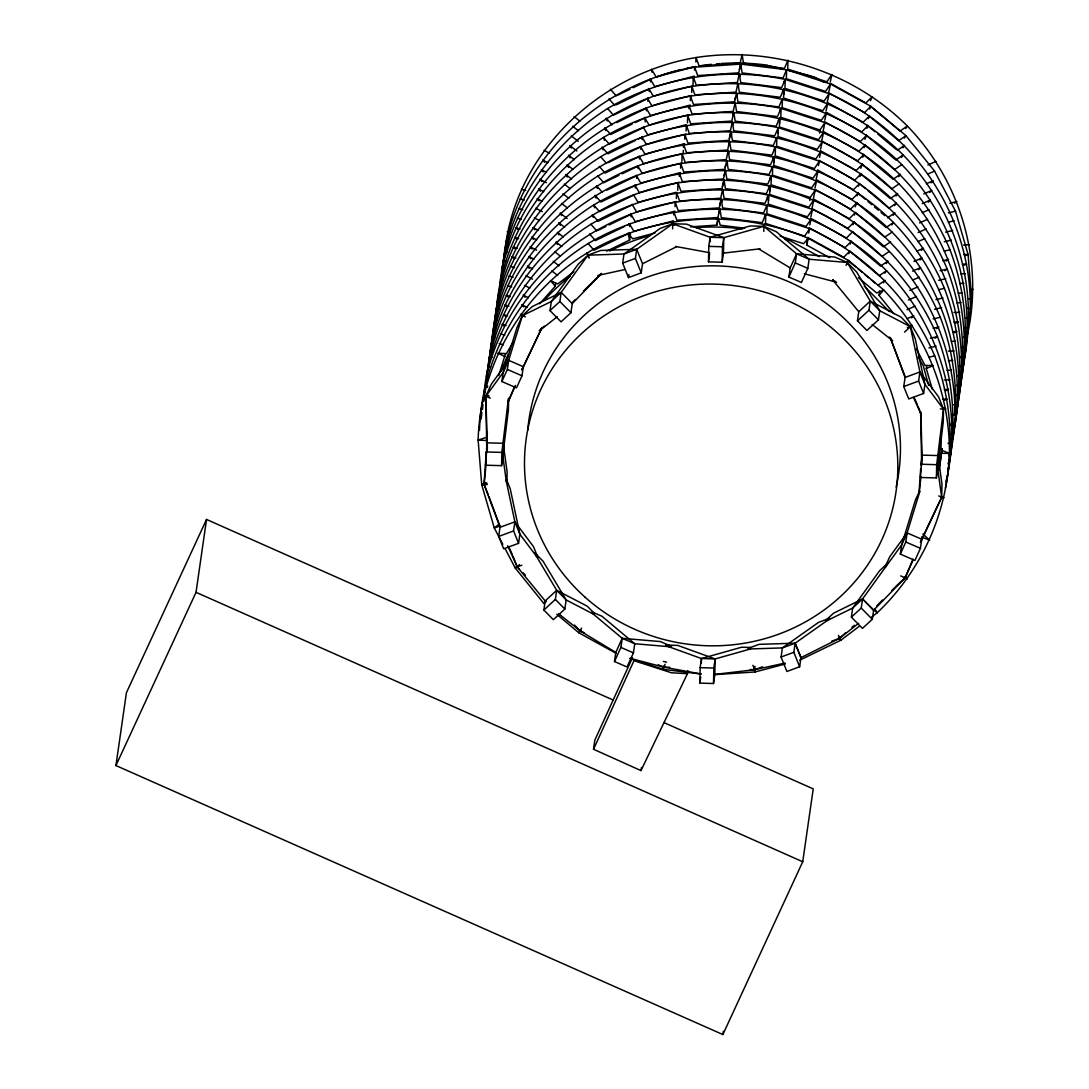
<?xml version="1.0" encoding="UTF-8"?>
<svg xmlns="http://www.w3.org/2000/svg" width="1089" height="1089" viewBox="0 0 1089 1089"><rect width="100%" height="100%" fill="white"/><g stroke="black" fill="none" stroke-linecap="round" stroke-linejoin="round"><path stroke-width="1.5" d="M487.3 484.537L484.047 484.442L486.184 452.847M489.124 396.178L485.857 396.083L486.783 451.091M508.631 398.383L508.386 409.981L501.58 465.656L485.612 465.207L487.205 442.842L485.857 396.083M487.028 451.132L487.205 442.842L503.159 443.291L507.12 471.836L506.916 481.774M501.58 465.656L501.852 452.398L508.468 398.397M503.159 443.291L502.887 456.55L506.385 481.733M672.621 228.853L672.73 223.762L686.41 224.143L723.79 237.661L763.934 226.335L763.825 231.426M665.597 645.069L677.766 645.409L715.146 658.94L714.833 674.39L713.513 683.511L699.832 683.116L700.145 667.652L701.466 658.546L741.609 647.22L750.729 647.479M672.73 223.762L710.11 237.279L723.79 237.661L723.464 253.124L722.157 262.231L708.476 261.85L708.789 246.386L710.11 237.279L750.253 225.94L763.934 226.335M701.37 663.187L701.466 658.546L667.203 646.158M710.014 241.908L710.11 237.279M713.513 683.511L713.826 668.047L715.146 658.94L750.471 648.962M722.157 262.231L722.47 246.767L723.79 237.661M714.833 674.39L754.84 669.694L754.908 666.291M918.966 493.412L920.695 468.461M920.641 411.683L921.675 465.03M920.858 413.371L922.043 455.12L920.464 477.486L936.417 477.935L943.237 422.26L943.51 409.015L940.256 408.919M936.417 477.935L936.69 464.69L943.51 409.015M938.01 455.57L937.738 468.828L941.699 497.36L941.971 484.115L938.01 455.57L922.043 455.12L921.035 465.126M479.514 430.427C481.583 354.715 523.918 283.29 588.142 243.555C641.312 212.124 705.332 201.941 765.744 214.465L765.499 223.408L804.662 236.095L809.685 228.704C865.469 253.778 910.989 299.339 934.689 355.858C950.615 398.084 954.413 443.904 945.388 488.144M483.502 401.269C487.028 328.932 530.152 262.381 590.919 224.266C644.089 192.835 708.109 182.653 768.521 195.176L768.276 204.119L807.439 216.806L812.462 209.415C868.26 234.475 913.766 280.05 937.466 336.569C953.392 378.795 957.19 424.615 948.165 468.855M487.695 370.464C493.657 302.293 536.686 241.186 593.696 204.977C646.866 173.546 710.886 163.364 771.298 175.887L771.053 184.817L810.23 197.517L815.239 190.126C871.037 215.186 916.543 260.761 940.243 317.28C957.966 362.623 959.259 411.887 949.554 459.218L947.975 463.928M492.065 339.877C498.449 272.332 541.356 211.974 597.875 176.037C651.031 144.606 715.051 134.423 775.463 146.947L775.218 155.89L814.395 168.577L819.404 161.186C875.202 186.26 920.722 231.821 944.408 288.34C960.335 330.566 964.146 376.386 955.121 420.626L953.528 425.35M494.243 325.516C499.402 256.146 542.594 193.515 600.652 156.748C653.822 125.317 717.842 115.135 778.254 127.658L778.009 136.601L817.172 149.288L822.195 141.897C877.979 166.957 923.499 212.532 947.199 269.051C963.125 311.277 966.923 357.097 957.898 401.337L956.836 404.482M496.611 309.521C501.076 238.954 544.309 174.757 603.429 137.459C656.599 106.028 720.619 95.846 781.031 108.369L780.786 117.299L819.949 129.999L824.972 122.608C880.756 147.668 926.276 193.243 949.976 249.762C965.902 291.988 969.7 337.808 960.675 382.048M501.798 272.359C508.182 204.814 551.075 144.456 607.594 108.519C660.764 77.088 724.784 66.905 785.196 79.429L784.951 88.372L824.128 101.059L829.137 93.668C913.48 130.517 971.728 216.017 970.285 308.704L967.468 308.282M673.696 214.846L673.792 211.865L676.841 220.264L717.91 217.514L719.856 208.775L721.286 217.609L762.191 222.673L765.744 214.465L809.685 228.704L808.719 233.073M675.044 206.692L675.18 202.227C751.533 190.371 831.778 216.03 886.514 270.712C939.181 324.903 963.057 404.455 946.777 478.507L945.715 481.651M676.378 198.538L676.568 192.576L679.618 200.975L720.687 198.212L722.633 189.486L723.327 192.195M677.726 190.384L677.957 182.925C754.309 171.082 834.555 196.741 889.291 251.409C931.136 295.119 955.393 354.184 954.999 414.8L952.154 415.481M679.25 176.268L679.345 173.287L682.408 181.672L723.464 178.923L725.41 170.197L726.853 179.018L767.745 184.095L771.298 175.887L815.239 190.126L813.32 198.865L849.257 218.685L855.546 212.369L854.375 215.105M680.598 168.114L680.734 163.636C757.086 151.793 837.332 177.453 892.068 232.12C944.735 286.312 968.611 365.877 952.331 439.915L951.282 443.06M681.891 161.444L682.136 153.998C758.489 142.155 838.721 167.801 893.456 222.483C946.123 276.674 970 356.239 953.733 430.278L952.14 434.987M683.334 150.309L683.239 153.29L643.599 163.758L639.039 156.095L639.515 159.035M683.429 147.328L683.524 144.347L686.574 152.746L727.629 149.996L729.589 141.257L731.018 150.091L771.924 155.155L775.463 146.947L819.404 161.186L818.452 165.555M684.763 139.174L684.913 134.709C761.265 122.853 841.498 148.512 896.233 203.194C948.9 257.385 972.79 336.937 956.51 410.989L955.448 414.133M686.111 131.02L686.301 125.058L689.351 133.457L730.42 130.694L732.366 121.968L733.06 124.677M687.458 122.866L687.69 115.407C764.042 103.564 844.288 129.223 899.01 183.891C951.691 238.083 975.567 317.648 959.286 391.686L957.694 396.41M688.983 108.75L689.078 105.769L692.128 114.154L733.196 111.405L735.143 102.679L736.572 111.5L777.478 116.577L781.031 108.369L824.972 122.608L823.053 131.347L858.99 151.167L865.279 144.851L864.108 147.587M690.331 100.596L690.467 96.118C766.819 84.275 847.065 109.921 901.801 164.602C954.468 218.794 978.344 298.359 962.063 372.397L961.002 375.542M691.678 92.429L691.855 86.48C768.208 74.637 848.454 100.283 903.189 154.965C955.856 209.156 979.732 288.721 963.452 362.76M692.972 85.772L693.244 76.829L696.307 85.228L737.362 82.478L739.308 73.739L740.003 76.448M694.551 70.159L694.632 67.178L740.697 64.101L786.585 69.778L830.526 84.016L870.832 106.273L905.966 135.676L934.566 171.096L955.529 211.184L968.067 254.39L971.674 299.053L964.84 353.108L963.261 357.832M695.885 62.005L696.034 57.54C772.387 45.697 852.619 71.343 907.355 126.025C960.022 180.216 983.898 259.781 967.631 333.819L966.569 336.964M663.337 666.1L663.215 669.34L700.908 674.009M755.29 668.687L755.167 671.94L714.03 674.704M486.524 449.512L487.205 442.842M484.047 484.442L486.252 462.771M919.239 493.385L920.926 476.71M481.107 419.129L481.91 412.554M482.495 409.491L482.917 404.332M483.679 401.487L484.088 398.193M484.687 393.265L485.095 389.971M485.694 385.043L486.307 380.102M486.701 376.821C497.074 277.967 581.594 198.783 677.957 182.925L681.006 191.324L722.075 188.574L724.022 179.835L725.451 188.669L766.357 193.733L769.909 185.525L769.95 191.038M485.871 385.261L486.279 381.98M486.878 377.039L487.287 373.745M488.076 369.035L488.471 365.754M488.879 362.46L489.478 357.519M489.887 354.238C501.648 256.936 585.623 179.236 680.734 163.636L683.797 172.035L724.852 169.285L726.799 160.546L727.493 163.255M489.056 362.678L489.465 359.397M490.064 354.456C497.891 252.702 583.187 170.265 682.136 153.998L685.185 162.384L726.24 159.634L728.187 150.908L728.881 153.617M490.254 354.687L490.649 351.393M491.057 348.099L491.656 343.171M491.234 348.33L491.643 345.036M492.242 340.108L492.841 335.167M493.249 331.873C502.233 231.658 587.379 150.69 684.913 134.709L687.962 143.095L729.031 140.345L730.978 131.619L731.658 134.328M492.419 340.326L492.827 337.032M493.426 332.104L493.834 328.81M494.42 325.747L495.019 320.806M495.427 317.525L496.026 312.584M496.434 309.303C506.807 210.449 591.327 131.265 687.69 115.407L690.739 123.806L731.808 121.056L733.755 112.317L735.184 121.151L776.089 126.215L779.642 118.007L779.683 123.52M495.604 317.743L496.012 314.462M496.788 309.739L497.197 306.458M497.796 301.517L498.204 298.236M498.789 295.16L499.211 290.001M499.797 286.938C507.624 185.184 592.92 102.747 691.855 86.48L694.918 94.866L735.973 92.116L737.92 83.39L738.614 86.099M498.966 295.391L499.375 292.097M499.974 287.169L500.382 283.875M500.981 278.934L501.389 275.653M501.171 279.165L501.566 275.871M502.179 270.943L502.574 267.649M502.982 264.355L503.581 259.427M503.989 256.133C516.54 159.525 600.053 82.723 694.632 67.178L697.695 75.577L738.75 72.827L740.697 64.101L741.391 66.81M503.159 264.586L503.567 261.292M504.166 256.364L504.779 251.423M505.173 248.129C516.935 150.827 600.91 73.14 696.034 57.54L699.084 65.939L740.139 63.176L742.099 54.45L743.528 63.271L784.434 68.348L787.973 60.14L787.728 69.083L826.905 81.77L831.914 74.379L830.322 81.661M487.382 432.292L486.769 437.247L478.125 440.065L481.733 484.741L494.27 527.947L502.805 544.282M939.181 469.849L941.849 448.804M939.861 465.561L941.985 448.668M941.754 452.207L942.162 448.913M485.612 465.207L486.266 460.647M572.242 303.627L561.189 292.369L532.167 306.635L522.312 315.728L551.32 301.476L561.189 292.383L588.074 255.071L578.218 264.178L551.32 301.476L549.999 310.583L561.066 321.84L570.935 312.734L572.242 303.627L601.536 273.557M594.444 613.488L587.325 606.246L556.683 590.306L545.181 600.924L543.86 610.031L553.348 619.682L564.851 609.064L566.171 599.944L543.084 561.243L534.781 552.804M641.217 272.863L642.537 263.756L636.725 249.299L623.97 254.009L622.663 263.116L628.476 277.586L641.217 272.863L635.404 258.406L636.725 249.299L672.893 223.735L660.152 228.445L623.97 254.009L587.937 255.166L589.122 258.12M708.476 261.85L709.565 254.254M699.832 683.116L700.703 677.045M788.885 277.028L790.192 267.921L796.59 253.805L809.127 259.236L807.82 268.357L801.422 282.459L788.885 277.028L795.283 262.925L796.59 253.805L763.77 226.294L776.294 231.726L809.127 259.236L847.337 262.49L846.03 265.376M910.404 326.686L879.762 310.746L870.274 301.108L847.188 262.395L856.675 272.032L879.762 310.746L878.442 319.853L866.939 330.471L857.451 320.833L858.772 311.726L870.274 301.108L900.916 317.049L910.404 326.686L904.537 332.104M895.389 586.821L905.258 577.715L873.623 610.194L872.303 619.301L862.434 628.407L851.38 617.15L852.687 608.043L879.585 570.745L888.216 562.782M851.38 617.15L861.236 608.057L862.556 598.95L886.569 565.64M664.263 722.728L813.224 788.885L802.729 861.753L722.865 1034.55L115.938 765.553L126.433 692.672L206.529 519.453L613.066 699.982M115.938 765.553L196.034 592.321L206.529 519.453M487.382 448.818L487.151 437.492M498.721 375.542L505.527 353.585M490.309 398.179L485.83 396.246L491.316 384.145L508.686 360.336L523.305 366.68L521.999 369.797L541.927 327.666L523.305 366.68L521.985 375.787L516.499 387.875L501.879 381.545L503.186 372.438L516.921 327.694L522.407 315.592L525.388 316.885M501.879 381.545L507.365 369.443L508.686 360.336L522.407 315.592M506.508 479.514L510.237 488.811L519.861 534.209L518.555 543.329L503.69 548.829L498.708 536.428L500.014 527.321L484.02 484.278L487.055 483.162M518.555 543.329L513.572 530.928L514.879 521.822L505.949 479.664M539.668 303.777L555.267 286.216L555.717 283.181M549.999 310.583L559.869 301.49L561.189 292.383M543.86 610.031L555.376 599.413L556.683 590.306L536.169 555.894M606.682 251.151L629.619 240.043L630.49 233.958M628.476 277.586L628.911 274.537M687.894 670.633L687.458 673.669L640.985 770.604L593.519 749.259L594.825 740.152L632.518 657.661M672.852 225.369L673.506 220.808L633.866 231.276L629.319 223.613L629.782 226.553M592.157 612.004L601.904 616.224L634.737 643.749L633.43 652.856L627.019 666.972L614.495 661.54L615.802 652.434L622.2 638.317L660.41 641.571L671.545 646.39M614.495 661.54L620.893 647.424L622.2 638.317L593.165 613.978M690.535 226.866L716.807 225.11L717.91 217.514M640.985 770.604L641.421 767.568M809.794 200.553L810.23 197.517M819.513 133.035L819.949 129.999M829.668 257.725L806.663 245.039L807.766 237.443L843.703 257.276L849.992 250.946L848.821 253.696M722.865 1034.55L723.341 1031.242M747.952 648.472L759.101 644.348L795.147 643.204L800.96 657.661L799.639 666.767L786.898 671.477L781.085 657.021L782.406 647.914L818.574 622.35L829.723 618.225M799.639 666.767L793.827 652.311L795.147 643.204L828.634 619.532M857.451 320.833L868.968 310.215L870.274 301.108M893.906 313.782L879.041 295.364L879.694 290.804M907.273 327.68L910.309 326.55L915.291 338.951L924.915 384.349L923.608 393.456L908.743 398.955L903.761 386.568L905.068 377.461L890.258 337.604L905.313 377.093M923.608 393.456L918.626 381.068L919.933 371.948L910.309 326.55M932.32 389.372L926.276 368.518L926.712 365.482M938.745 495.917L941.74 497.21L921.743 539.232L920.423 548.339L914.937 560.44L900.317 554.11L901.638 544.99L915.359 500.259L919.47 491.18M900.317 554.11L905.803 542.009L907.123 532.902L919.865 491.357M826.156 110.588L827.749 103.319L822.74 110.71L783.563 98.01L783.808 89.067L782.501 91.53M824.768 120.239L826.36 112.957L821.351 120.348L782.174 107.661L782.419 98.718L778.866 106.926L737.961 101.862L736.532 93.028L734.585 101.767L693.516 104.517L690.467 96.118C599.753 111.255 522.584 180.053 501.634 270.263L504.466 270.548M820.589 149.179L822.195 141.897L778.254 127.658L774.701 135.866L733.795 130.789L732.366 121.968M819.527 157.361L820.793 151.534L815.784 158.94L776.62 146.239L776.852 137.296L773.313 145.504L732.407 140.44L730.978 131.619L729.317 138.289M815.035 187.757L816.627 180.475L811.618 187.866L772.441 175.179L772.686 166.236L769.133 174.444L728.242 169.38L726.799 160.546M810.869 216.697L812.462 209.415L768.521 195.176L767.214 197.64M809.794 224.879L811.074 219.052L806.051 226.458L766.887 213.757L767.132 204.814L763.58 213.022L722.674 207.958L721.245 199.137L719.584 205.807M806.663 245.039L808.297 238.355C737.171 208.258 653.114 213.471 586.753 253.206C522.529 292.941 480.195 364.352 478.125 440.065L486.701 440.528M739.377 69.437L740.697 64.101L742.14 72.922L783.045 77.986L786.585 69.778L786.34 78.721L825.516 91.422L830.526 84.016L828.606 92.756L864.543 112.589L870.832 106.273L869.662 109.009M738.655 76.407L739.308 73.739L740.751 82.573L781.643 87.637L785.196 79.429L829.137 93.668L827.218 102.407L863.155 122.24L869.444 115.91L868.273 118.66M734.884 99.712L735.538 97.044M733.088 114.998L733.755 112.317M728.595 145.273L729.589 141.257M727.534 153.576L728.187 150.908L729.63 159.729L770.536 164.793L774.075 156.585L774.116 162.098M725.151 167.23L725.805 164.562M724.09 175.547L724.757 172.865M722.375 186.518L723.695 181.182M718.863 212.791L719.856 208.775M716.807 225.11L718.468 218.426L720.197 225.205L744.74 228.241M486.347 376.372C507.297 286.148 584.466 217.351 675.18 202.227L678.229 210.613L719.298 207.863L721.245 199.137L721.939 201.846M965.181 346.615L966.242 343.471M961.873 367.469L962.921 364.325M948.832 455.855L950.942 449.566M580.165 629.85L578.953 632.859L616.388 653.509M664.44 666.345L663.215 669.34L630.259 658.668M514.553 386.568L508.019 402.168L515.465 385.397M900.685 575.918L905.15 577.851L912.99 559.133M913.249 559.515L905.15 577.851M920.436 542.349L921.743 539.232L907.123 532.902L889.754 556.71L884.949 567.287M870.465 100.733L872.235 96.622L865.932 102.951L830.009 83.118M866.885 128.298L868.056 125.562L861.767 131.878L825.83 112.044M864.911 139.31L866.667 135.199L860.378 141.529L824.441 121.696M862.719 157.238L863.89 154.502L857.601 160.818L821.664 140.985L823.583 132.245L818.56 139.637L779.397 126.95L779.642 118.007L778.336 120.471M860.746 168.25L862.502 164.14L856.213 170.469L820.276 150.636M859.942 176.527L861.113 173.791L854.811 180.107L818.887 160.274M858.54 186.178L859.725 183.428L853.422 189.758L817.499 169.925M857.152 195.816L858.323 193.08L852.034 199.396L816.11 179.576L818.016 170.837L813.007 178.228L773.83 165.528L774.075 156.585L772.782 159.048M855.178 206.842L856.934 202.717L850.645 209.047L814.708 189.214M852.986 224.756L854.157 222.02L847.868 228.336L811.931 208.503L813.851 199.763L808.841 207.169L769.664 194.468L769.909 185.525L768.603 187.989M850.21 244.045L851.38 241.309L845.091 247.625L809.154 227.792M768.521 195.176L764.968 203.384L724.062 198.307L722.633 189.486M508.686 360.336L503.186 372.438L485.83 396.246M521.93 369.702L523.305 366.68M615.802 652.434L580.233 630.967L581.54 628.081M629.946 658.287L663.8 667.162L665.107 664.276M907.123 532.902L901.638 544.99L885.234 567.478M941.74 497.21L920.545 542.322M593.519 749.259L634.002 660.669L671.396 672.771L687.458 673.669M846.67 264.3L848.603 260.598L808.297 238.355L803.573 243.691L780.064 236.082M783.889 81.893L785.196 79.429M779.724 110.833L781.031 108.369M774.17 149.411L775.463 146.947M769.991 178.351L771.298 175.887M764.437 216.929L765.744 214.465M763.049 226.566L764.342 224.103L764.369 226.866M513.15 342.082L506.439 353.626L497.85 353.204L505.092 356.62M505.133 548.733L515.233 568.036L543.833 603.456L545.535 600.72M905.694 128.502L907.355 126.025L900.031 131.048L870.016 105.932M904.306 138.14L905.966 135.676L898.643 140.699L868.627 115.584M902.917 147.791L904.578 145.313L897.241 150.35M901.529 157.429L903.189 154.965L895.852 159.988L865.85 134.873M898.738 176.717L900.412 174.254L893.075 179.277L863.073 154.162M895.961 196.02L897.622 193.543L890.298 198.566L860.283 173.45M894.573 205.658L896.233 203.194L888.91 208.217L868.028 190.752M893.184 215.309L894.845 212.831L887.521 217.868M891.796 224.947L893.456 222.483L886.133 227.506L856.117 202.391M886.242 263.538L887.903 261.061L880.565 266.097L850.563 240.968M884.84 273.176L886.514 270.712L879.177 275.735L850.468 251.709M883.451 282.827L885.112 280.349L877.788 285.386M879.041 295.364L883.724 290.001L848.603 260.598L846.207 262.299M517.357 565.654L515.233 568.036L517.969 566.579M581.09 630.477L578.953 632.859L556.847 614.346M571.752 303.11L575.264 299.489M583.473 291.076L601.414 273.421M876.645 606.069L882.498 600.053M891.877 590.429L894.219 588.019M931.081 182.857L933.178 180.733L926.426 183.714M929.693 192.494L931.789 190.384L923.69 193.951M928.304 202.146L930.401 200.036L922.301 203.602M921.362 250.375L923.445 248.251L916.707 251.232M919.96 260.012L922.056 257.902L913.957 261.469M918.572 269.664L920.668 267.554L912.568 271.12M911.629 317.893L913.712 315.769L906.974 318.75M852.769 231.658L846.48 237.987L810.543 218.154M539.341 330.675L544.269 326.115M545.181 600.924L517.152 566.756L519.507 564.592M826.143 620.022L833.548 613.202L862.556 598.95L873.623 610.194L862.556 598.95L852.687 608.043L826.728 620.798M845.649 632.695L839.483 638.372L858.636 623.316M539.382 330.797L557.269 316.749M499.225 524.04L494.27 527.947L500.042 526.082M851.897 627.264L854.457 625.263M543.833 603.456L546.31 601.509M573.889 271.76L557.718 283.97L550.462 280.581L555.267 286.216M859.629 626.052L840.817 640.25L799.639 660.193M871.731 616.918L877.108 612.862C920.845 571.453 947.376 513.654 949.445 453.378C949.826 392.761 925.568 333.697 883.724 290.001L876.699 292.982L858.431 277.695M909.941 327.136L912.323 325.42L909.206 326.033M954.481 203.221L956.918 201.533L949.799 203.194M946.15 261.088L948.587 259.4L942.883 260.734M944.748 270.739L947.199 269.051L940.066 270.712M936.417 328.606L938.854 326.931L933.15 328.252M935.029 338.257L937.466 336.569L930.346 338.23M901.801 164.602L894.464 169.639L865.755 145.613M899.01 183.891L891.687 188.928L861.671 163.813M892.068 232.12L884.731 237.157L856.036 213.131M890.679 241.772L883.342 246.795L853.34 221.68M889.291 251.409L881.954 256.446L851.952 231.331M485.83 482.536L481.733 484.741L484.659 484.346M642.537 263.756L676.732 246.618M838.435 635.336L839.619 638.29L800.96 657.661L795.147 643.204L782.406 647.914L749.64 648.962M617.776 95.151L630.014 89.23M633.077 87.746L651.426 78.857M616.388 104.803L648.5 89.244M648.649 98.146L613.475 115.189L607.594 108.519M616.673 122.608L645.723 108.532M632.096 124.105L610.684 134.478L604.817 127.808L605.824 130.612M635.159 122.621L645.859 117.435M616.946 140.413L609.296 144.116L603.429 137.459L604.436 140.263M620.009 138.943L644.47 127.086M635.432 140.427L607.907 153.767L602.04 147.097L603.047 149.901M638.494 138.956L641.557 137.473M608.043 162.669L640.169 147.11M638.78 156.762L605.13 173.056L599.263 166.399M619.028 175.302L603.742 182.707L597.875 176.037M622.091 173.818L638.916 165.664M606.941 190.126L635.99 176.05M636.139 184.953L600.965 201.996L595.084 195.326L596.091 198.13M634.751 194.604L599.576 211.634L593.696 204.977L594.703 207.781M631.824 204.991L598.174 221.285L592.307 214.615L593.314 217.419M598.324 230.187L605.96 226.485M609.023 225.001L630.436 214.628M624.46 226.498L595.397 240.574L589.53 233.917M627.509 225.015L630.572 223.531M629.183 233.182L594.009 250.225L588.142 243.555M965.371 255.588L968.067 254.39L963.724 254.567M963.983 265.226L966.678 264.028L962.336 264.219M955.638 323.106L958.334 321.908L953.991 322.085M954.25 332.744L956.945 331.546L952.603 331.737M945.905 390.624L948.601 389.426L944.272 389.603M944.517 400.262L947.212 399.064L942.883 399.255M927.855 165.011L935.955 161.444M927.814 174.063L934.566 171.096M922.26 212.654L928.999 209.673M919.524 222.891L927.61 219.325M918.136 232.529L926.222 228.962M918.095 241.581L924.833 238.614M912.528 280.172L919.279 277.191M909.791 290.409L917.891 286.843M908.403 300.06L916.489 296.48M907.014 309.698L915.1 306.132M926.276 368.518L933.3 365.509L925.037 365.455L916.475 349.079M587.937 255.166L600.679 250.443L636.725 249.299M752.894 665.297L754.663 669.721L762.627 666.781M622.663 263.116L635.404 258.406M500.014 527.321L514.879 521.822L533.501 546.651L537.857 557.486M905.068 377.461L919.933 371.948L938.555 396.777L943.537 409.165L924.915 384.349L919.933 371.948M498.708 536.428L513.572 530.928M903.761 386.568L918.626 381.068M507.719 545.752L517.248 566.893L521.794 565.218M781.085 657.021L793.827 652.311M831.656 641.23L839.619 638.29M695.748 66.483L656.109 76.951L651.549 69.288L652.025 72.228M694.36 76.121L654.72 86.589L650.16 78.925L650.623 81.866M691.379 86.194L653.318 96.24L648.772 88.577L649.235 91.517M691.583 95.41L651.93 105.878L647.383 98.214L647.846 101.168M690.195 105.061L650.541 115.529L645.995 107.865L646.458 110.806M688.806 114.713L649.153 125.181L644.606 117.517L645.301 121.927M685.825 124.772L647.764 134.818L643.218 127.154M686.016 134.001L646.376 144.469L641.829 136.806L642.292 139.746M684.627 143.639L644.987 154.107L640.427 146.443L640.904 149.384M681.85 162.928L642.211 173.396L637.65 165.732L638.127 168.686M680.462 172.579L640.808 183.047L636.262 175.383L636.725 178.324M679.073 182.231L639.42 192.699L634.873 185.035L635.336 187.975M676.092 192.29L638.031 202.336L633.485 194.672M676.296 201.519L636.643 211.987L632.096 204.324M674.894 211.157L635.255 221.625L630.708 213.961L631.171 216.915M654.965 233.005L632.777 238.872L627.917 233.25L629.619 240.043M785.346 663.977L755.167 671.94L754.187 668.877M970.217 290.082L973.062 289.402L970.245 288.993M961.886 347.963L964.731 347.282L961.9 346.86M960.498 357.6L963.343 356.92L960.512 356.511M950.765 425.118L953.61 424.438L950.779 424.029M948.41 212.845L955.529 211.184M948.451 222.156L954.141 220.822M945.633 232.134L952.752 230.473M944.245 241.772L951.364 240.111M944.272 251.096L949.976 249.762M938.677 280.363L945.797 278.702M938.718 289.674L944.408 288.34M935.9 299.652L943.02 297.991M934.512 309.29L941.631 307.629M933.123 318.941L940.243 317.28M928.958 347.881L936.077 346.22M928.985 357.192L934.689 355.858M597.834 275.463L625.004 269.514M754.663 669.721L785.019 663.078M942.706 409.328L945.824 408.715L943.033 408.157M487.954 395.062L483.557 395.661L486.783 396.464M723.464 253.124L760.149 248.809M963.67 244.984L969.455 244.739M960.947 273.856L965.29 273.679M959.559 283.508L963.888 283.317M958.17 293.145L962.499 292.968M956.782 302.796L961.111 302.619M953.937 312.502L959.722 312.257M951.214 341.374L955.557 341.197M948.383 351.08L954.168 350.835M948.437 360.663L952.78 360.486M947.049 370.314L951.391 370.137M944.217 380.02L949.989 379.775M941.195 453.364L949.445 453.378L941.264 450.084L940.324 438.472M708.789 246.386L722.47 246.767M485.885 451.949L501.852 452.398M920.736 464.227L936.69 464.69M701.466 658.546L715.146 658.94M700.145 667.652L713.826 668.047M669.708 667.285L663.623 667.121L701.153 674.009M750.28 669.572L754.84 669.694M796.59 253.805L834.8 257.058L847.337 262.49M669.612 646.716L634.737 643.749L622.2 638.317M507.188 231.685L510.02 231.971M505.8 241.336L508.631 241.608M507.243 251.26L504.411 250.974L506.998 252.321M503.023 260.625L505.854 260.911M500.246 279.914L503.077 280.2M498.857 289.565L501.689 289.837M497.469 299.203L500.287 299.489M496.067 308.854L498.898 309.14M497.51 318.778L494.678 318.492L497.265 319.839M493.29 328.143L496.121 328.429M491.901 337.781L494.733 338.066M490.513 347.432L493.344 347.718M489.124 357.083L491.956 357.355M487.736 366.721L490.567 367.007M487.79 386.296L484.959 386.01L487.545 387.357M968.856 298.631L971.674 299.053M966.079 317.934L968.897 318.342M964.677 327.571L967.508 327.993M963.289 337.222L966.12 337.631M959.123 366.149L961.941 366.571M957.735 375.8L960.552 376.222M956.346 385.452L959.164 385.86M954.958 395.089L957.776 395.511M953.569 404.74L956.387 405.149M952.181 414.378L954.999 414.8M949.39 433.667L952.222 434.089M948.002 443.318L950.833 443.74M675.534 246.441L709.783 252.743M941.209 497.237L944 497.796L941.441 496.176M663.392 661.404L666.618 662.18M523.673 315.143L520.433 314.353L522.897 316.205M769.46 65.708L784.134 69.328M787.401 70.132L811.863 76.176M784.965 239.335L789.865 240.546L819.473 256.677M804.335 273.775L836.583 282.228M521.481 189.241L525.633 190.466M520.093 198.879L524.245 200.117M518.704 208.53L522.856 209.769M517.316 218.168L521.454 219.406M520.066 229.058L515.927 227.819L518.241 229.643M518.677 238.695L514.525 237.47L516.839 239.281M517.289 248.346L513.137 247.108L515.451 248.932M515.9 257.984L511.748 256.759L514.062 258.569M510.36 266.397L514.512 267.635M508.971 276.048L513.123 277.287M507.583 285.686L511.735 286.924M510.346 296.576L506.194 295.337L508.509 297.161M508.944 306.213L504.806 304.988L507.12 306.799M507.556 315.864L503.417 314.626L505.732 316.45M506.167 325.502L502.015 324.277L504.33 326.087M500.627 333.915L504.779 335.153M499.238 343.566L503.39 344.805M921.525 536.972L929.707 540.239L922.887 533.991M795.283 262.925L807.82 268.357M832.622 280.241L835.399 281.438M507.365 369.443L521.985 375.787M905.803 542.009L920.423 548.339M620.893 647.424L633.43 652.856M580.233 630.967L584.412 632.777M658.219 664.739L663.8 667.162M196.034 592.321L802.729 861.753M544.064 150.377L549.251 153.059M547.862 162.71L542.676 160.029L544.623 162.261M546.474 172.348L541.287 169.666L543.234 171.899M546.379 182.666L539.899 179.317L541.846 181.55M543.697 191.637L538.511 188.969L540.457 191.188M542.308 201.288L537.122 198.606L539.069 200.839M535.734 208.258L542.213 211.606M534.331 217.895L539.531 220.577M538.129 230.228L532.943 227.547L534.903 229.779M536.741 239.866L531.555 237.184L533.501 239.417M536.646 250.184L530.166 246.835L532.113 249.068M533.964 259.155L528.778 256.487L530.724 258.706M532.575 268.806L527.389 266.124L529.336 268.357M526.001 275.776L532.48 279.124M524.612 285.413L529.798 288.095M528.41 297.746L523.224 295.065L525.17 297.297M527.022 307.384L521.835 304.702L523.782 306.935M593.886 614.373L566.171 599.944L556.683 590.306M813.483 76.57L823.856 82.219M758.883 249.027L790.192 267.921M904.564 577.497L907.123 579.103L905.218 576.598M589.217 255.044L586.753 253.206L588.741 257.018M574.08 116.618L579.893 121.138M572.691 126.256L578.49 130.789M571.303 135.907L578.273 141.339M576.871 150.976L569.915 145.545L571.426 148.104M574.325 159.715L568.526 155.196L570.037 157.755M572.937 169.367L567.138 164.834L568.649 167.407M571.548 179.018L565.749 174.485L567.246 177.044M564.361 184.136L570.16 188.656M562.972 193.774L568.771 198.307M561.57 203.425L567.383 207.945M567.151 218.494L560.182 213.063L561.693 215.622M564.592 227.247L558.793 222.714L560.304 225.273M563.204 236.885L557.405 232.352L558.916 234.925M561.815 246.536L556.016 242.003L557.527 244.562M554.628 251.654L560.427 256.174M553.239 261.292L559.038 265.825M551.851 270.943L557.65 275.463M872.112 324.44L892.681 340.83M558.507 613.638L580.369 631.062L574.434 625.032M867.239 125.235L875.066 131.783M877.68 133.961L895.948 149.247M861.508 185.28L865.415 188.56M857.506 192.753L865.333 199.301M867.947 201.479L871.853 204.759M874.467 206.937L878.387 210.218M880.987 212.409L884.908 215.676M847.773 260.271L855.6 266.819M858.214 268.997L862.134 272.277M864.734 274.455L868.654 277.736M871.268 279.927L875.175 283.194M873.677 609.745L877.108 612.862L874.903 608.628M864.271 286.121L889.291 311.522M833.126 279.968L835.494 282.378M559.869 301.49L570.935 312.734M868.968 310.215L878.442 319.853M889.223 337.032L891.592 339.441M861.236 608.057L872.303 619.301M555.376 599.413L564.851 609.064M517.152 566.756L519.521 569.166M523.088 572.787L525.456 575.196M610.371 89.23L616.251 95.9M608.982 98.868L614.863 105.538M612.086 124.827L606.205 118.17L607.213 120.974M600.652 156.748L606.519 163.418M602.353 192.345L596.473 185.688L597.48 188.492M590.919 224.266L596.786 230.936M832.908 280.186L858.772 311.726M838.898 637.759L840.817 640.25L839.837 637.188M536.523 556.425L519.861 534.209L514.879 521.822M918.258 357.056L923.295 365.89L928.631 385.37M674.404 225.314L672.403 221.516L672.403 224.266M914.597 398.601L917.319 404.632M913.453 397.403L920.94 414.011M509.543 548.461L512.266 554.505M917.945 406.183L921.049 413.929M484.02 484.278L488.376 495.127M512.892 556.057L517.248 566.893M489.002 496.679L500.259 526.967M736.532 93.028L737.226 95.737M737.92 83.39L739.363 92.211L780.255 97.275L783.808 89.067L783.849 94.58M938.459 455.842L938.595 465.765M778.254 127.658L778.295 133.171M768.535 196.551L768.562 200.689M527.729 430.169A186.804 180.774 8.2 0 1 741.541 268.098A186.804 180.774 8.2 0 1 896.111 487.164M501.28 371.104A228.363 220.985 8.2 0 1 508.291 354.197M544.323 300.292A226.076 218.766 8.2 0 1 570.35 275.98M609.663 251.015A226.076 218.766 8.2 0 1 649.725 235.592M696.048 227.574A226.076 218.766 8.2 0 1 742.575 228.976M657.579 76.666A226.076 218.766 8.2 0 1 681.346 69.533M686.261 68.403A226.076 218.766 8.2 0 1 694.537 66.742M699.533 65.898A226.076 218.766 8.2 0 1 711.28 64.346M716.317 63.856A226.076 218.766 8.2 0 1 719.679 63.598M721.326 63.489A226.076 218.766 8.2 0 1 767.84 65.231M585.31 597.412A186.804 180.774 8.2 0 0 893.484 505.391A186.804 180.774 8.2 0 0 654.68 292.029A186.804 180.774 8.2 0 0 585.31 597.412"/></g></svg>
